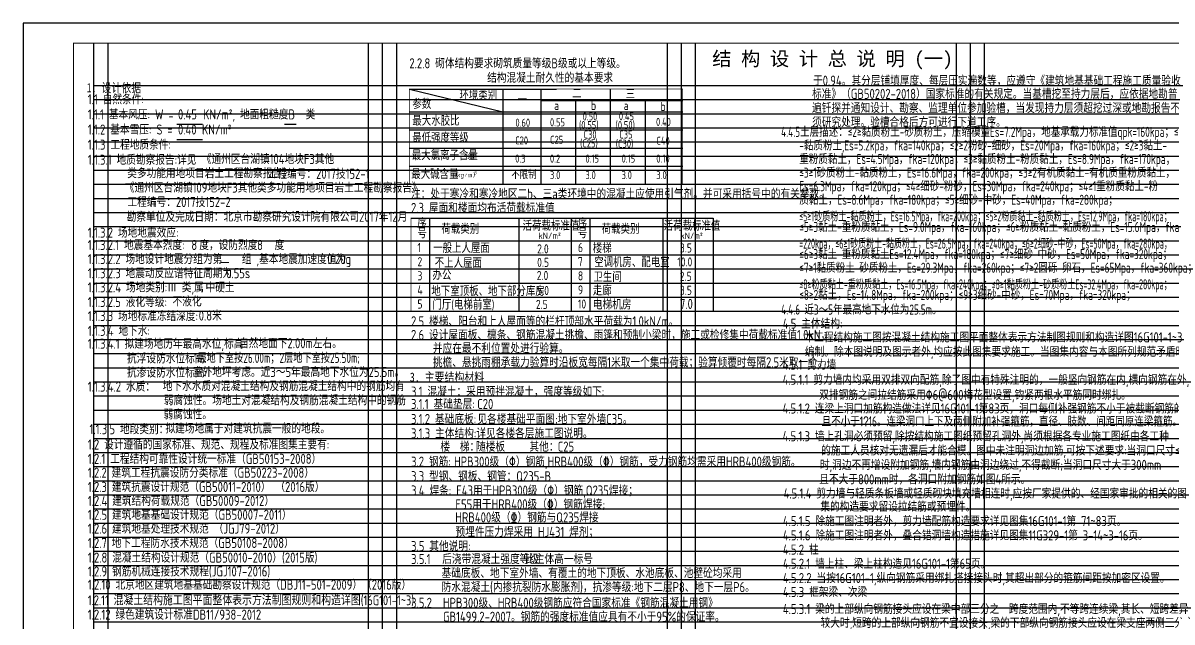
# Model space of a CAD drawing. Extents: x -67167 to 417929, y -86205 to 407116.
# Drawn here: x 215469 to 272418, y 302971 to 332685 of the extents above; entities that cross this region are included whole.
import ezdxf
from ezdxf.enums import TextEntityAlignment as Align

# ---------------------------------------------------------------- set-up
doc = ezdxf.new("R2010")
doc.units = 0
doc.header["$LTSCALE"] = 1000
doc.linetypes.add('K', pattern=[20, 10, 10])
for name, color, linetype in [('3', 3, 'Continuous'), ('SHEET_LINE', 6, 'Continuous'), ('字', 3, 'Continuous')]:
    doc.layers.add(name, color=color, linetype=linetype)
doc.layers.add('位置线', color=252, linetype='Continuous', plot=False)
doc.styles.add('-黑体', font='simhei.ttf')
doc.styles.add('ROMANSJD', font='tssdeng.shx', dxfattribs={"width": 0.8, "height": 500, "bigfont": 'tssdchn.shx'})
doc.styles.add('TSSD', font='tssdeng.shx', dxfattribs={"width": 0.7, "bigfont": 'tssdchn.shx'})
doc.styles.add('TSSD_Dimension', font='Tssdeng.shx', dxfattribs={"width": 0.7, "bigfont": 'hztxt.shx'})

msp = doc.modelspace()

# ---------------------------------------------------------------- linework, layer by layer
at = {"linetype": 'Continuous'}
msp.add_lwpolyline([(215471.741, 273282.933), (320596.741, 273282.934), (320596.741, 332682.934), (215471.741, 332682.933)], close=True, dxfattribs=at)
at = {"layer": 'SHEET_LINE'}
for points, const_width in [([(215471.741, 273282.933), (215471.741, 332682.933), (320596.741, 332682.934), (320596.741, 273282.934)], 5), ([(217971.741, 274282.933), (217971.741, 331682.933), (319596.741, 331682.934), (319596.741, 274282.934)], 50)]:
    msp.add_lwpolyline(points, close=True, dxfattribs=dict(at, const_width=const_width))
at = {"layer": '位置线', "ltscale": 0.7}
for p, q in [((218971.741, 331682.933), (218971.741, 274282.933)), ((219671.741, 331682.933), (219671.741, 274282.933)), ((232591.741, 274282.933), (232591.741, 331682.933)), ((233291.741, 274282.933), (233291.741, 331682.933)), ((233991.741, 274282.933), (233991.741, 331682.933)), ((247411.741, 274282.933), (247411.741, 331682.933)), ((248111.741, 274282.933), (248111.741, 331682.933)), ((248803.611, 274282.933), (248803.61, 331682.933)), ((261731.741, 274282.933), (261731.741, 331682.933)), ((262431.741, 274282.933), (262431.741, 331682.933)), ((263131.741, 274282.933), (263131.741, 331682.933)), ((218971.741, 329582.933), (291071.741, 329582.934)), ((218971.741, 328882.933), (291071.741, 328882.934)), ((218971.741, 328182.933), (291071.741, 328182.934)), ((218971.741, 327482.933), (291071.741, 327482.934)), ((218971.741, 326782.933), (291071.741, 326782.934)), ((218971.741, 326082.933), (291071.741, 326082.934)), ((218971.741, 325382.933), (291071.741, 325382.934)), ((218971.741, 324682.933), (291071.741, 324682.934)), ((218971.741, 323982.933), (291071.741, 323982.934)), ((218971.741, 323282.933), (291071.741, 323282.934)), ((218971.741, 322582.933), (291071.741, 322582.934)), ((218971.741, 321882.933), (291071.741, 321882.934)), ((218971.741, 321182.933), (291071.741, 321182.934)), ((218971.741, 320482.933), (291071.741, 320482.934)), ((218971.741, 319782.933), (291071.741, 319782.934)), ((218971.741, 319082.933), (291071.741, 319082.934)), ((218971.741, 318382.933), (291071.741, 318382.934)), ((218971.741, 317682.933), (291071.741, 317682.934)), ((218971.741, 316982.933), (291071.741, 316982.934)), ((218971.741, 316282.933), (291071.741, 316282.934)), ((218971.741, 315582.933), (291071.741, 315582.934)), ((218971.741, 314882.933), (291071.741, 314882.934)), ((218971.741, 314182.933), (291071.741, 314182.934)), ((218971.741, 313482.933), (291071.741, 313482.934)), ((218971.741, 312782.933), (291071.741, 312782.934)), ((218971.741, 312082.933), (291071.741, 312082.934)), ((218971.741, 311382.933), (291071.741, 311382.934)), ((218971.741, 310682.933), (291071.741, 310682.934)), ((218971.741, 309982.933), (291071.741, 309982.934)), ((218971.741, 309282.933), (291071.741, 309282.934)), ((218971.741, 308582.933), (291071.741, 308582.934)), ((218971.741, 307882.933), (291071.741, 307882.934)), ((218971.741, 307182.933), (291071.741, 307182.934)), ((218971.741, 306482.933), (291071.741, 306482.934)), ((218971.741, 305782.933), (291071.741, 305782.934)), ((218971.741, 305082.933), (291071.741, 305082.934)), ((218971.741, 304382.933), (291071.741, 304382.934)), ((218971.741, 303682.933), (291071.741, 303682.934)), ((218971.741, 302982.933), (291071.741, 302982.934))]:
    msp.add_line(p, q, dxfattribs=at)
at = {"layer": '字'}
for p, q in [((234620.958, 329408.427), (241916.39, 329408.427)), ((234620.958, 329408.427), (239246.868, 328282.933)), ((239246.868, 329408.427), (239246.868, 324682.933)), ((241133.12, 329408.427), (241133.12, 324682.933)), ((241133.12, 329408.427), (241133.12, 324682.933)), ((244578.051, 329408.427), (244578.051, 324682.933)), ((241133.12, 328845.68), (248160.464, 328845.68)), ((242855.586, 328845.68), (242855.586, 324682.933)), ((246300.517, 328845.68), (246300.517, 324682.933)), ((234620.958, 328282.933), (248160.464, 328282.933)), ((234620.958, 327382.933), (248160.464, 327382.933)), ((234620.958, 326482.933), (248160.464, 326482.933)), ((234620.958, 325582.933), (248160.464, 325582.933)), ((234700.565, 323008.427), (242644.943, 323008.427)), ((235623.965, 323008.427), (235623.965, 318382.933)), ((240040.865, 323008.427), (240040.865, 318382.933)), ((242644.943, 323008.427), (249680.243, 323008.427)), ((242644.943, 323008.427), (242644.943, 318382.933)), ((242644.943, 323008.427), (242644.943, 318382.933)), ((243568.343, 323008.427), (243568.343, 318382.933)), ((247178.064, 323008.427), (247178.064, 318382.933)), ((249680.243, 323008.427), (249680.243, 318382.933)), ((234700.565, 321882.933), (242644.943, 321882.933)), ((242644.943, 321882.933), (249680.243, 321882.933)), ((234700.565, 321182.933), (242644.943, 321182.933)), ((242644.943, 321182.933), (249680.243, 321182.933)), ((234700.565, 320482.933), (242644.943, 320482.933)), ((242644.943, 320482.933), (249680.243, 320482.933)), ((234700.565, 319782.933), (249680.243, 319782.933)), ((234700.565, 319082.933), (242644.943, 319082.933)), ((242644.943, 319082.933), (249680.243, 319082.933))]:
    msp.add_line(p, q, dxfattribs=at)
at = {"layer": '字', "color": 1}
for p, q in [((223087.884, 327659.152), (224372.591, 327659.152)), ((228437.789, 327659.152), (229012.155, 327659.152)), ((223087.884, 326909.152), (224372.591, 326909.152)), ((224002.028, 325409.152), (231139.505, 325409.153)), ((220557.344, 324709.152), (228217.247, 324709.152)), ((220473.841, 323282.933), (231164.555, 323282.933)), ((220473.841, 322582.933), (231164.555, 322582.933)), ((223616.202, 321182.933), (224228.649, 321182.933)), ((226874.283, 321182.933), (227486.729, 321182.933)), ((225180.536, 320482.933), (225794.089, 320482.933)), ((230477.136, 320482.933), (231897.375, 320482.933)), ((225461.094, 319782.933), (226881.333, 319782.933)), ((222788.644, 319082.933), (223480.198, 319082.933)), ((224438.27, 319082.933), (225686.136, 319082.933)), ((222805.647, 318382.933), (224113.844, 318382.933)), ((224101.591, 317682.933), (225521.829, 317682.933)), ((226101.239, 316282.933), (228667.048, 316282.933)), ((224597.067, 315582.933), (227193.914, 315582.933)), ((224597.067, 314882.933), (227193.914, 314882.933)), ((222318.425, 314182.933), (232864.352, 314182.933)), ((221070.331, 313482.933), (232834.642, 313482.933)), ((221070.331, 312782.933), (232834.642, 312782.933)), ((237932.868, 312782.933), (238941.879, 312782.933)), ((222625.335, 312082.933), (229207.944, 312082.933)), ((237985.291, 312082.933), (238903.489, 312082.933)), ((237931.405, 310682.933), (239153.395, 310682.933)), ((241778.416, 310682.933), (243000.405, 310682.933)), ((240393.914, 305082.933), (243091, 305082.933))]:
    msp.add_line(p, q, dxfattribs=at)
at = {"layer": '字', "const_width": 40}
for points in [[(248160.464, 329408.427), (234620.958, 329408.427), (234620.958, 324682.933), (248160.464, 324682.933), (248160.464, 329408.427)], [(242644.943, 323008.427), (234700.565, 323008.427), (234700.565, 318382.933), (242644.943, 318382.933)], [(249680.243, 323008.427), (242644.943, 323008.427)], [(242644.943, 318382.933), (249680.243, 318382.933), (249680.243, 323008.427)]]:
    msp.add_lwpolyline(points, dxfattribs=at)

# ---------------------------------------------------------------- texts
at = {"layer": '3', "color": 6, "ltscale": 0.7, "style": 'TSSD', "width": 0.8}
for s, p in [('4.5.1.2 连梁上洞口加筋构造做法详见16G101-1第83页，洞口每侧补强钢筋不小于被截断钢筋的一半', (253114.548, 313163.199)), ('4.5.1.5 除施工图注明者外，剪力墙配筋构造要求详见图集16G101-1第 71~83页。', (253131.555, 307577.589))]:
    msp.add_text(s, height=500, rotation=0.0000007, dxfattribs=at).set_placement(p, align=Align.BOTTOM_LEFT)
at = {"layer": '字'}
for s, height, style, width, p in [('2.2.8 砌体结构要求砌筑质量等级B级或以上等级。', 500, 'TSSD', 0.8, (234620.958, 330284.96)), ('结构混凝土耐久性的基本要求', 500, 'TSSD', 0.8, (238474.278, 329566.381)), ('1.1 自然条件:                          ', 500, 'TSSD', 0.8, (218682.74, 328500.403)), ('1.1.1 基本风压: W =      KN/m\x8c2\x8d, 地面粗糙度:   类   ', 500, 'TSSD', 0.8, (218682.74, 327750.403)), ('1.1.2 基本雪压: S =      KN/m\x8c2\x8d    ', 500, 'TSSD', 0.8, (218682.74, 327000.403)), ('4.4.5土层描述：%%1462%%147黏质粉土-砂质粉土，压缩模量Es=7.2Mpa，地基承载力标准值qpk=160kpa；%%1462%%1471粉质黏土', 500, 'TSSD_Dimension', 0.7, (253043.918, 326884.517)), ('1.1.3 工程地质条件:', 500, 'TSSD', 0.8, (218682.74, 326250.403)), ('-黏质粉土,Es=5.2kpa，fka=140kpa；%%1462%%1472粉砂-细砂，Es=20Mpa，fka=160kpa；%%1462%%1473黏土-', 500, 'TSSD_Dimension', 0.7, (253945.921, 326210.671)), ('1.1.3.1 地质勘察报告:详见', 500, 'TSSD', 0.8, (218682.74, 325500.403)), ('重粉质黏土，Es=4.5Mpa，fka=120kpa；%%1463%%147黏质粉土-粉质黏土，Es=8.9Mpa，fka=170kpa；', 500, 'TSSD_Dimension', 0.7, (253945.921, 325536.825)), ('%%1463%%1471砂质粉土-黏质粉土，Es=16.6Mpa，fka=200kpa；%%1463%%1472有机质黏土-有机质重粉质黏土，', 500, 'TSSD_Dimension', 0.7, (253945.921, 324862.979)), ('Es=6.3Mpa，fka=120kpa；%%1464%%147细砂-粉砂，Es=30Mpa，fka=240kpa；%%1464%%1471重粉质黏土-粉', 500, 'TSSD_Dimension', 0.7, (253945.921, 324189.133)), ('质黏土，Es=8.6Mpa，fka=180kpa；%%1465%%147细砂-中砂，Es=40Mpa，fka=280kpa%%144；', 500, 'TSSD_Dimension', 0.7, (253945.921, 323515.287)), ('1.1.3.2 场地地震效应:', 500, 'TSSD', 0.8, (218682.74, 321885.319)), ('%%1465%%1473黏土-重粉质黏土，Es=9.0Mpa，fka=160kpa；%%1466%%147粉质黏土-黏质粉土，Es=15.6Mpa，fka', 500, 'TSSD_Dimension', 0.7, (253945.921, 322167.594)), ('1.1.3.2.1 地震基本烈度:   度，设防烈度:   度', 500, 'TSSD', 0.8, (218682.74, 321274.184)), ('1.1.3.2.2 场地设计地震分组为第    组 ,基本地震加速度值为', 500, 'TSSD', 0.8, (218682.74, 320574.184)), ('%%1466%%1473黏土-重粉质黏土Es=12.4Mpa，fka=180kpa；%%1467%%147细砂-中砂，Es=50Mpa，fka=320kpa；', 500, 'TSSD_Dimension', 0.7, (253945.921, 320819.902)), ('%%1467%%1471黏质粉土-砂质粉土，Es=29.3Mpa，fka=260kpa；%%1467%%1472圆砾-卵石，Es=65Mpa，fka=360kpa；', 500, 'TSSD_Dimension', 0.7, (253945.921, 320146.056)), ('1.1.3.2.3 地震动反应谱特征周期为', 500, 'TSSD', 0.8, (218682.74, 319874.184)), ('1.1.3.2.4 场地类别:Ⅲ 类,属        ', 500, 'TSSD', 0.8, (218682.74, 319174.184)), ('%%1468%%1472黏土，Es=14.8Mpa，fka=200kpa；%%1469%%1473细砂-中砂，Es=70Mpa，fka=320kpa；', 500, 'TSSD_Dimension', 0.7, (253945.921, 318798.363)), ('1.1.3.2.5 液化等级:    ', 500, 'TSSD', 0.8, (218682.74, 318447.436)), ('1.1.3.3 场地标准冻结深度:', 500, 'TSSD', 0.8, (218682.74, 317747.436)), ('4.4.6 近3～5年最高地下水位为25.5m。', 500, 'TSSD_Dimension', 0.7, (253043.918, 318071.216)), ('4.5 主体结构:', 500, 'TSSD', 0.8, (253121.68, 317370.188)), ('1.1.3.4 地下水:', 500, 'TSSD', 0.8, (218682.74, 317014.677)), ('本工程结构施工图按混凝土结构施工图平面整体表示方法制图规则和构造详图16G101-1~3', 500, 'TSSD', 0.8, (254198.017, 316695.649)), ('1.1.3.4.1 拟建场地历年最高水位,标高:', 500, 'TSSD', 0.8, (218682.74, 316374.117)), ('编制。除本图说明及图示者外,均应按此图集要求施工。当图集内容与本图所列规范矛盾时,以规范为准.', 500, 'TSSD', 0.8, (254222.4, 315978.56)), ('        抗浮设防水位标高:', 500, 'TSSD', 0.8, (218682.74, 315647.436)), ('4.5.1 剪力墙', 500, 'TSSD', 0.8, (253114.548, 315338.714)), ('1.1.3.4.2 水质：', 500, 'TSSD', 0.8, (218682.74, 314247.436)), ('4.5.1.1 剪力墙内均采用双排双向配筋,除了图中有特殊注明的，一般竖向钢筋在内,横向钢筋在外,', 500, 'TSSD', 0.8, (253114.548, 314588.714)), ('1.2 设计遵循的国家标准、规范、规程及标准图集主要有:', 500, 'TSSD', 0.8, (218682.74, 311376.307)), ('4.5.1.3 墙上孔洞必须预留,除按结构施工图纸预留孔洞外,尚须根据各专业施工图纸由各工种', 500, 'TSSD', 0.8, (253114.548, 311787.029)), ('的施工人员核对无遗漏后才能合模。图中未注明洞边加筋,可按下述要求:当洞口尺寸≤300mm', 500, 'TSSD', 0.8, (255031.222, 311080.284)), ('1.2.1 工程结构可靠性设计统一标准（GB50153-2008）', 500, 'TSSD', 0.8, (218682.74, 310666.018)), ('时,洞边不再增设附加钢筋,墙内钢筋由洞边绕过,不得截断;当洞口尺寸大于300mm    ', 500, 'TSSD', 0.8, (254963.649, 310367.869)), ('1.2.2 建筑工程抗震设防分类标准（GB50223-2008）', 500, 'TSSD', 0.8, (218682.74, 309978.41)), ('1.2.3 建筑抗震设计规范（GB50011-2010） （2016版）', 500, 'TSSD', 0.8, (218682.74, 309273.794)), ('且不大于800mm时，各洞口附加钢筋如图4所示。 ', 500, 'TSSD', 0.8, (254934.412, 309651.634)), ('1.2.4 建筑结构荷载规范（GB50009-2012）', 500, 'TSSD', 0.8, (218682.74, 308580.519)), ('4.5.1.4 剪力墙与轻质条板墙或轻质砌块填充墙相连时,应按厂家提供的、经国家审批的相关的图', 500, 'TSSD', 0.8, (253165.386, 308947.082)), ('集的构造要求留设拉结筋或预埋件。', 500, 'TSSD', 0.8, (254988.396, 308297.77)), ('1.2.5 建筑地基基础设计规范（GB50007-2011）', 500, 'TSSD', 0.8, (218682.74, 307892.918)), ('1.2.6 建筑地基处理技术规范 （JGJ79-2012）', 500, 'TSSD', 0.8, (218682.74, 307205.324)), ('4.5.1.6 除施工图注明者外，叠合错洞墙构造措施详见图集11G329-1第 3-14~3-16页。', 500, 'TSSD', 0.8, (253131.555, 306869.262)), ('1.2.7 地下工程防水技术规范（GB50108-2008）', 500, 'TSSD', 0.8, (218682.74, 306495.183)), ('1.2.8 混凝土结构设计规范（GB50010-2010）(2015版)', 500, 'TSSD', 0.8, (218682.74, 305767.872)), ('1.2.9 钢筋机械连接技术规程(JGJ107-2016)', 500, 'TSSD', 0.8, (218682.74, 305080.288)), ('1.2.10 北京地区建筑地基基础勘察设计规范（DBJ11-501-2009）（2016版）', 500, 'TSSD', 0.8, (218682.74, 304422.939)), ('4.5.3 框架梁、次梁', 500, 'TSSD', 0.8, (253131.555, 304062.201)), ('1.2.11 混凝土结构施工图平面整体表示方法制图规则和构造详图(16G101-1~3)', 490, 'TSSD', 0.8, (218682.74, 303657.643)), ('1.2.12 绿色建筑设计标准DB11/938-2012', 500, 'TSSD', 0.8, (218681.958, 302938.169))]:
    msp.add_text(s, height=height, rotation=0.0000007, dxfattribs=dict(at, style=style, width=width)).set_placement(p, align=Align.BOTTOM_LEFT)
at = {"layer": '字', "color": 3, "linetype": 'K', "style": '-黑体'}
msp.add_text('结 构 设 计 总 说 明 (一)', height=700, rotation=0.0000007, dxfattribs=at).set_placement((255589.697, 330914.907), align=Align.MIDDLE_CENTER)
at = {"layer": '字', "width": 0.8}
for s, height, style, p in [('1. 设计依据                ', 450, '-黑体', (218625.887, 329250.403)), ('环境类别', 450, 'TSSD', (237100.206, 328878.051)), ('二', 450, 'TSSD', (242690.447, 328939.128)), ('三', 450, 'TSSD', (245339.087, 328916.702)), ('参数', 450, 'TSSD', (234766.722, 328424.39)), ('一', 450, 'TSSD', (239975.902, 328635.565)), ('a', 450, 'TSSD', (241795.652, 328367.513)), ('b', 450, 'TSSD', (243623.594, 328367.513)), ('a', 450, 'TSSD', (245240.583, 328367.513)), ('b', 450, 'TSSD', (247068.525, 328316.668)), ('最大水胶比', 450, 'TSSD', (234766.722, 327592.889)), ('0.50', 400, 'TSSD', (243203.739, 327851.703)), ('0.45', 400, 'TSSD', (245001.783, 327860.653)), ('0.60', 400, 'TSSD', (239874.566, 327538.933)), ('0.55', 400, 'TSSD', (241587.56, 327558.433)), ('(0.55)', 400, 'TSSD', (243026.926, 327418.985)), ('(0.50)', 400, 'TSSD', (244838.893, 327418.985)), ('0.40', 400, 'TSSD', (246843.738, 327579.008)), ('最低强度等级', 450, 'TSSD', (234759.162, 326746.613)), ('C20', 400, 'TSSD', (239865.094, 326658.433)), ('C25', 400, 'TSSD', (241594.724, 326690.742)), ('(C25)', 400, 'TSSD', (243080.289, 326514.831)), ('C30', 400, 'TSSD', (243255.875, 326949.818)), ('(C30)', 400, 'TSSD', (244847.995, 326493.925)), ('C35', 400, 'TSSD', (245023.581, 326953.225)), ('C40', 400, 'TSSD', (246864.434, 326642.279)), ('最大氯离子含量', 450, 'TSSD', (234737.123, 325884.173)), ('0.3', 400, 'TSSD', (239865.094, 325758.433)), ('0.2', 400, 'TSSD', (241587.56, 325758.433)), ('0.15', 400, 'TSSD', (243344.396, 325758.433)), ('0.15', 400, 'TSSD', (245135.602, 325758.433)), ('0.10', 400, 'TSSD', (246858.068, 325758.433)), ('最大碱含量', 450, 'TSSD', (234715.211, 324946.013)), ('不限制', 400, 'TSSD', (239671.801, 324945.305)), ('3.0', 400, 'TSSD', (241587.56, 324941.284)), ('3.0', 400, 'TSSD', (243344.396, 324941.284)), ('3.0', 400, 'TSSD', (245135.602, 324941.284)), ('3.0', 400, 'TSSD', (246858.068, 324941.284)), ('注：处于寒冷和寒冷地区二b、三a类环境中的混凝土应使用引气剂。并可采用括号中的有关参数。', 500, 'TSSD', (234700.565, 323962.342)), ('2.3 屋面和楼面均布活荷载标准值', 500, 'TSSD', (234700.565, 323262.342)), ('序', 450, 'TSSD', (235016.169, 322504.086)), ('序', 450, 'TSSD', (242969.528, 322504.086)), ('号', 450, 'TSSD', (235016.169, 322013.847)), ('荷载类别', 450, 'TSSD', (236208.443, 322231.697)), ('活荷载标准值', 450, 'TSSD', (240231.911, 322385.032)), ('号', 450, 'TSSD', (242969.528, 322013.847)), ('荷载类别', 450, 'TSSD', (244152.821, 322231.697)), ('活荷载标准值', 450, 'TSSD', (247225.535, 322385.032)), ('1', 450, 'TSSD', (235020.984, 321319.286)), ('一般上人屋面', 450, 'TSSD', (235796.552, 321277.451)), ('kN/m\x8c2\x8d', 324, 'TSSD', (241015.733, 321968.51)), ('6', 450, 'TSSD', (242974.343, 321319.286)), ('楼梯', 450, 'TSSD', (243710.942, 321272.791)), ('kN/m\x8c2\x8d', 324, 'TSSD', (248050.602, 321968.51)), ('2.0', 450, 'TSSD', (240953.313, 321257.34)), ('3.5', 450, 'TSSD', (248028.918, 321300.304)), ('2', 450, 'TSSD', (235020.984, 320619.286)), ('不上人屋面', 450, 'TSSD', (235874.707, 320543.907)), ('0.5', 450, 'TSSD', (240953.313, 320586.349)), ('7', 450, 'TSSD', (242974.343, 320619.286)), ('空调机房、配电室', 450, 'TSSD', (243776.221, 320576.77)), ('3', 450, 'TSSD', (235020.984, 319919.286)), ('办公', 450, 'TSSD', (235766.563, 319943.076)), ('2.0', 450, 'TSSD', (240934.179, 319932.87)), ('8', 450, 'TSSD', (242974.343, 319919.286)), ('卫生间', 450, 'TSSD', (243740.93, 319845.49)), ('2.5', 450, 'TSSD', (248023.661, 319892.065)), ('4', 450, 'TSSD', (235020.984, 319219.286)), ('地下室顶板、地下部分库房', 450, 'TSSD', (235712.849, 319145.49)), ('9', 450, 'TSSD', (242974.343, 319219.286)), ('走廊', 450, 'TSSD', (243710.942, 319172.791)), ('3.5', 450, 'TSSD', (248028.918, 319200.304)), ('5', 450, 'TSSD', (235020.984, 318519.286)), ('门厅(电梯前室)', 450, 'TSSD', (235766.563, 318472.79)), ('2.5', 450, 'TSSD', (240891.719, 318500.304)), ('10', 450, 'TSSD', (242974.343, 318519.286)), ('3. 主要结构材料', 450, '-黑体', (234643.711, 314894.654)), ('3.1.1 基础垫层:', 500, 'TSSD', (234700.565, 313536.505)), ('3.1.2 基础底板:', 500, 'TSSD', (234700.565, 312792.815)), ('3.1.3 主体结构:详见各楼各层施工图说明。', 500, 'TSSD', (234700.565, 312082.392)), ('楼  梯： ', 500, 'TSSD', (236155.307, 311421.751)), ('其他： ', 500, 'TSSD', (240570.438, 311421.751)), ('3.2 钢筋:', 500, 'TSSD', (234705.35, 310675.996)), ('3.3 型钢、钢板、钢管：Q235-B', 500, 'TSSD', (234705.35, 309954.178)), ('HRB400级（\x84）钢筋与Q235焊接', 500, 'TSSD', (236895.532, 307913.361)), ('3.5 其他说明:', 500, 'TSSD', (234705.35, 306487.897)), ('后浇带混凝土强度等级        ', 500, 'TSSD', (236246.782, 305846.674)), ('3.5.1 ', 500, 'TSSD', (234705.35, 305846.674)), ('3.5.2 ', 500, 'TSSD', (234705.35, 303674.488)), ('4.5.3.1 梁的上部纵向钢筋接头应设在梁中部三分之一跨度范围内,不等跨连续梁,其长、短跨差异', 500, 'TSSD', (253131.555, 303368.957)), ('较大时,短跨的上部纵向钢筋不宜设接头,梁的下部纵向钢筋接头应设在梁支座两侧三分之', 500, 'TSSD', (255000.248, 302682.637))]:
    msp.add_text(s, height=height, rotation=0.0000007, dxfattribs=dict(at, style=style)).set_placement(p)
at = {"layer": '字', "color": 61, "style": 'TSSD', "width": 0.8}
for s, p in [('于0.94。其分层铺填厚度、每层压实遍数等，应遵守《建筑地基基础工程施工质量验收', (254626.091, 329574.237)), ('标准》（GB50202-2018）国家标准的有关规定。当基槽挖至持力层后，应依据地勘普', (254577.784, 328920.307)), ('电梯机房', (243710.942, 318472.791)), ('7.0', (248028.918, 318500.304))]:
    msp.add_text(s, height=500, rotation=0.0000007, dxfattribs=at).set_placement(p)
at = {"layer": '字', "color": 6, "style": 'TSSD', "width": 0.8}
for s, p in [('遍钎探并通知设计、勘察、监理单位参加验槽，当发现持力层须超挖过深或地勘报告不符之情况时，', (254577.784, 328220.307)), ('须研究处理。验槽合格后方可进行下道工序。', (254577.784, 327520.307)), ('2.5 楼梯、阳台和上人屋面等的栏杆顶部水平荷载为1.0kN/m。\x8c', (234700.565, 317638.085)), ('3.1 混凝土：采用预拌混凝土，强度等级如下:', (234700.565, 314152.282)), ('预埋件压力焊采用 HJ431 焊剂；', (236906.485, 307193.693))]:
    msp.add_text(s, height=500, rotation=0.0000007, dxfattribs=at).set_placement(p)
at = {"layer": '字', "color": 0, "style": 'TSSD'}
for s, width, p in [('0.45', 0.8, (223151.34, 327750.404)), ('B', 0.8, (228626.357, 327750.404)), ('0.40', 0.8, (223151.34, 327000.404)), ('《通州区台湖镇104地块F3其他', 0.8, (224330.986, 325534.561)), ('类多功能用地项目岩土工程勘察报告》', 0.8, (220635.023, 324834.561)), ('《通州区台湖镇109地块F3其他类多功能用地项目岩土工程勘察报告》', 0.8, (220514.539, 324119.284)), ('勘察单位及完成日期：北京市勘察研究设计院有限公司2017年12月', 0.8, (220607.721, 322674.184)), ('8', 0.8, (223813.016, 321274.184)), ('8', 0.8, (227071.097, 321274.184)), ('0.20g', 0.8, (230555.774, 320574.184)), ('中硬土', 0.8, (224516.907, 319174.184)), ('不液化', 0.8, (222884.285, 318474.184)), ('0.8米', 0.8, (224180.228, 317774.184)), ('自然地面下2.00m左右。', 0.8, (226177.581, 316400.865)), ('1层地下室按26.00m；2层地下室按25.50m;', 0.7, (223945.666, 315674.184)), ('拟建场地属于对建筑抗震一般的地段。', 0.8, (222529.277, 312174.184))]:
    msp.add_text(s, height=500, rotation=0.0000007, dxfattribs=dict(at, width=width)).set_placement(p, align=Align.BOTTOM_LEFT)
at = {"layer": '字', "style": 'ROMANSJD', "oblique": 3, "width": 0.85}
for s, height, p in [('(%)', 242.55, (237391.758, 325928.911)), ('(kg   )', 242.55, (236886.874, 325027.236)), ('/', 162, (237352.981, 325051.541)), ('m', 242.55, (237511.891, 325027.236)), ('3', 162, (237843.035, 325178.052))]:
    msp.add_text(s, height=height, rotation=0.0000007, dxfattribs=at).set_placement(p)
at = {"layer": '字', "color": 1, "style": 'TSSD', "width": 0.8}
for s, p in [('  工程编号：2017技152-1', (227111.816, 324802.783)), ('  工程编号：2017技152-2', (220161.601, 323402.783)), ('地下水水质对混凝土结构及钢筋混凝土结构中的钢筋均有', (222397.062, 314274.184)), ('弱腐蚀性。场地土对混凝结构及钢筋混凝土结构中的钢筋', (222449.861, 313574.184)), ('弱腐蚀性。 ', (222436.808, 312874.184))]:
    msp.add_text(s, height=500, rotation=0.0000007, dxfattribs=at).set_placement(p, align=Align.BOTTOM_LEFT)
at = {"layer": '字', "style": 'TSSD_Dimension'}
for s, width, p, p2 in [('%%1465%%1471砂质粉土-黏质粉土，Es=16.5Mpa，fka=200kpa；%%1465%%1472粉质黏土-黏质粉土，Es=12.9Mpa，fka=180kpa；', 0.637673, (253945.921, 322841.44), (272404.838, 322841.441)), ('=220kpa；%%1466%%1471砂质粉土-黏质粉土，Es=26.5Mpa，fka=240kpa；%%1466%%1472细砂-中砂，Es=50Mpa，fka=280kpa；', 0.623993, (253945.921, 321493.748), (272404.838, 321493.748)), ('%%1468%%147粉质黏土-重粉质黏土，Es=16.5Mpa，fka=240kpa；%%1468%%1471黏质粉土-砂质粉土Es=32.4Mpa，fka=280kpa；', 0.64626, (253945.921, 319472.21), (272404.838, 319472.21))]:
    msp.add_text(s, height=500, rotation=0.0000007, dxfattribs=dict(at, width=width)).set_placement(p, p2, align=Align.FIT)
at = {"layer": '字', "color": 6}
for s, style, width, p in [('二', 'TSSD', 0.8, (225232.252, 320574.184)), ('0.55s', 'TSSD', 0.8, (225539.732, 319874.184)), ('        抗渗设防水位标高:', 'TSSD', 0.8, (218682.74, 314947.436)), ('室外地坪考虑。近3～5年最高地下水位为25.5m。', 'TSSD', 0.8, (223889.985, 314974.184)), ('且不小于1\ue53216。连梁洞口上下及两侧附加补强箍筋，直径、肢数、间距同原连梁箍筋。', 'TSSD_Dimension', 0.7, (255052.381, 312522.594)), ('1.1.3.5 地段类别：', 'TSSD', 0.8, (218767.402, 312136.858)), ('4.5.2 柱', 'TSSD', 0.8, (253131.555, 306165.588)), ('4.5.2.1 墙上柱、梁上柱构造见16G101-1第65页。', 'TSSD', 0.8, (253131.555, 305464.058)), ('4.5.2.2 当按16G101-1,纵向钢筋采用绑扎搭接接头时,其超出部分的箍筋间距按加密区设置。', 'TSSD', 0.8, (253131.555, 304752.159))]:
    msp.add_text(s, height=500, rotation=0.0000007, dxfattribs=dict(at, style=style, width=width)).set_placement(p, align=Align.BOTTOM_LEFT)
at = {"layer": '字', "color": 1, "style": 'TSSD', "width": 0.8}
for s, height, p in [('10.0', 450, (247898.415, 320606.9)), ('5.0', 450, (240953.313, 319192.065)), ('基础底板、地下室外墙、有覆土的地下顶板、水池底板、池壁砼均采用', 500, (236217.089, 305153.799)), ('防水混凝土(内掺抗裂防水膨胀剂)，抗渗等级:地下二层P8、地下一层P6。', 500, (236217.089, 304453.799))]:
    msp.add_text(s, height=height, rotation=0.0000007, dxfattribs=at).set_placement(p)
at = {"layer": '字', "color": 3, "style": 'TSSD', "width": 0.8}
for s, p in [('2.6 设计屋面板、檩条、钢筋混凝土挑檐、雨篷和预制小梁时，施工或检修集中荷载标准值1.0kN，', (234700.565, 316964.755)), ('并应在最不利位置处进行验算。', (235784.457, 316303.955)), ('挑檐、悬挑雨棚承载力验算时沿板宽每隔1米取一个集中荷载；验算倾覆时每隔2.5米取一个。', (235784.457, 315603.955))]:
    msp.add_text(s, height=500, rotation=0.0000007, dxfattribs=at).set_placement(p)
at = {"layer": '字', "color": 2, "style": 'TSSD', "width": 0.8}
msp.add_text('双排钢筋之间拉结筋采用\x826@600梅花型设置,钩紧两根水平筋同时绑扎。', height=500, rotation=0.0000007, dxfattribs=at).set_placement((254932.408, 313838.714), align=Align.BOTTOM_LEFT)
at = {"layer": '字', "color": 0, "style": 'TSSD', "width": 0.8}
for s, p in [('C20', (237983.576, 313536.505)), ('见各楼基础平面图;地下室外墙C35。', (237991.963, 312788.754)), ('随楼板', (237922.25, 311421.751)), ('C25', (241970.753, 311421.751)), ('比主体高一标号', (240358.086, 305846.674))]:
    msp.add_text(s, height=500, rotation=0.0000007, dxfattribs=at).set_placement(p)
at = {"layer": '字', "color": 2, "style": 'TSSD', "width": 0.8}
for s, p in [('HPB300级（%%130）钢筋,HRB400级（%%132）钢筋，受力钢筋均需采用HRB400级钢筋。', (236833.58, 310675.996)), ('3.4 焊条: E43用于HPB300级（\x82）钢筋,Q235焊接；', (234705.35, 309244.593)), ('E55用于HRB400级（\x84）钢筋焊接;', (236906.335, 308560.574)), ('HPB300级、HRB400级钢筋应符合国家标准《钢筋混凝土用钢》', (236283.035, 303674.488)), ('GB1499.2-2007。钢筋的强度标准值应具有不小于95%%%的保证率。', (236287.165, 302983.103))]:
    msp.add_text(s, height=500, rotation=0.0000007, dxfattribs=at).set_placement(p)

doc.saveas('drawing.dxf')
